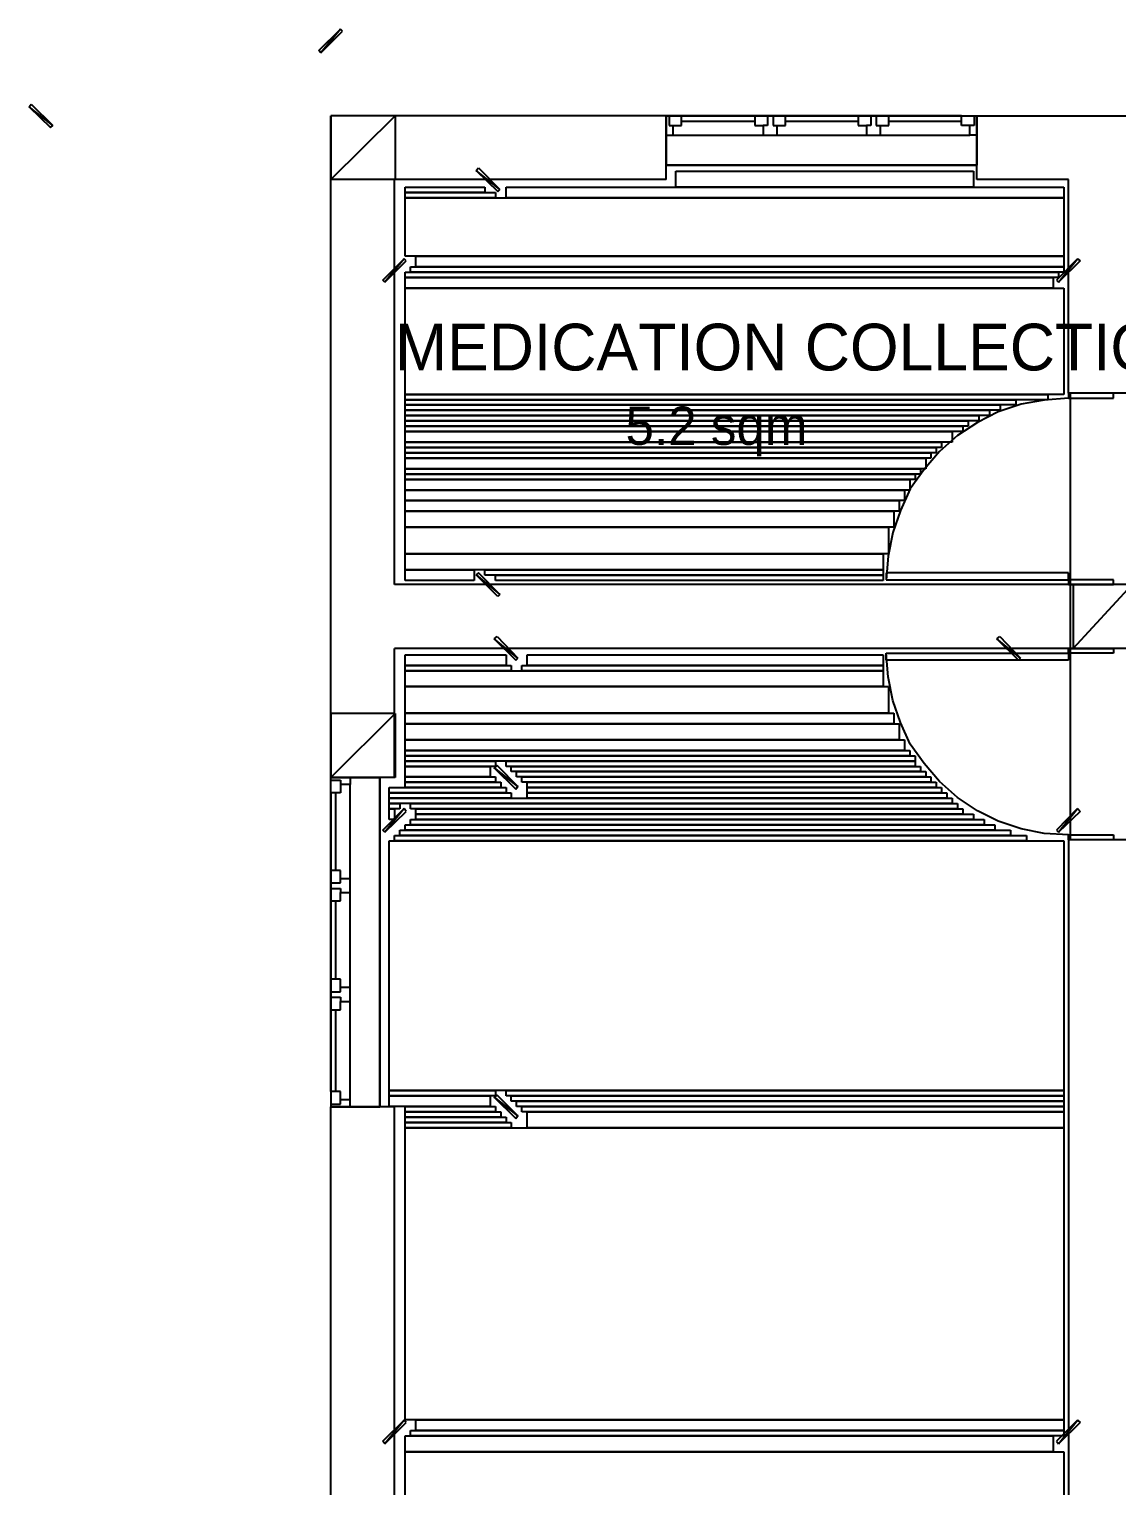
# Model space of a CAD drawing. Header units: millimetres. Extents: x -1419 to 55175, y -17366 to 3110.
# Drawn here: x -1419 to 3700, y -9235 to -2382 of the extents above; entities that cross this region are included whole.
import ezdxf

# ---------------------------------------------------------------- set-up
doc = ezdxf.new("R2010")
doc.units = ezdxf.units.MM
for name, color, linetype in [('COLUMN', 7, 'CONTINUOUS'), ('DOOR-EXISTING', 8, 'CONTINUOUS'), ('OPENING-CASED', 4, 'CONTINUOUS'), ('ROOM-AREA', 8, 'CONTINUOUS'), ('ROOM-TEXT', 7, 'CONTINUOUS'), ('WALL-EXISTING', 7, 'CONTINUOUS'), ('ZONE-COMMON', 8, 'CONTINUOUS'), ('ZONE-PHARMACY', 2, 'CONTINUOUS')]:
    doc.layers.add(name, color=color, linetype=linetype)

msp = doc.modelspace()

# ---------------------------------------------------------------- linework, layer by layer
at = {"layer": 'COLUMN'}
for p, q in [((-55.5, -2482.9), (45.7, -2381.7)), ((45.7, -2381.7), (-45.7, -2492.7)), ((45.7, -2381.7), (-45.7, -2492.7)), ((-45.7, -2492.7), (55.5, -2391.5)), ((55.5, -2391.5), (45.7, -2381.7)), ((-45.7, -2492.7), (-55.5, -2482.9)), ((-1419.3, -2747.2), (-1409.5, -2734.1)), ((-1409.5, -2734.1), (-1308.3, -2835.2)), ((-1308.3, -2835.2), (-1419.3, -2747.2)), ((-1419.3, -2747.2), (-1318.1, -2845)), ((-1308.3, -2835.2), (-1419.3, -2747.2)), ((0, -2789.6), (0, -3089.7)), ((0, -3089.7), (303.4, -2789.6)), ((303.4, -2789.6), (0, -2789.6)), ((0, -3089.7), (303.4, -2789.6)), ((303.4, -2789.6), (303.4, -3089.7)), ((-1318.1, -2845), (-1308.3, -2835.2)), ((685.2, -3047.3), (694.9, -3034.3)), ((796.1, -3135.4), (685.2, -3047.3)), ((685.2, -3047.3), (786.3, -3145.2)), ((796.1, -3135.4), (685.2, -3047.3)), ((694.9, -3034.3), (796.1, -3135.4)), ((303.4, -3089.7), (0, -3089.7)), ((786.3, -3145.2), (796.1, -3135.4)), ((244.7, -3562.8), (345.8, -3461.7)), ((345.8, -3461.7), (254.5, -3572.6)), ((345.8, -3461.7), (254.5, -3572.6)), ((254.5, -3572.6), (355.6, -3471.5)), ((355.6, -3471.5), (345.8, -3461.7)), ((3513.9, -3461.7), (3416, -3562.8)), ((3425.8, -3572.6), (3513.9, -3461.7)), ((3425.8, -3572.6), (3513.9, -3461.7)), ((3526.9, -3471.5), (3425.8, -3572.6)), ((3513.9, -3461.7), (3526.9, -3471.5)), ((254.5, -3572.6), (244.7, -3562.8)), ((3416, -3562.8), (3425.8, -3572.6)), ((694.9, -4939.7), (685.2, -4949.4)), ((685.2, -4949.4), (796.1, -5040.8)), ((685.2, -4949.4), (796.1, -5040.8)), ((786.3, -5050.6), (685.2, -4949.4)), ((796.1, -5040.8), (694.9, -4939.7)), ((3494.3, -4995.1), (3494.3, -5295.3)), ((3494.3, -5295.3), (3771.6, -4995.1)), ((3771.6, -4995.1), (3494.3, -4995.1)), ((3494.3, -5295.3), (3771.6, -4995.1)), ((796.1, -5040.8), (786.3, -5050.6)), ((770, -5249.6), (783, -5239.8)), ((880.9, -5341), (770, -5249.6)), ((770, -5249.6), (871.1, -5350.7)), ((880.9, -5341), (770, -5249.6)), ((783, -5239.8), (880.9, -5341)), ((3135.4, -5249.6), (3148.5, -5239.8)), ((3246.3, -5341), (3135.4, -5249.6)), ((3135.4, -5249.6), (3236.6, -5350.7)), ((3246.3, -5341), (3135.4, -5249.6)), ((3148.5, -5239.8), (3246.3, -5341)), ((871.1, -5350.7), (880.9, -5341)), ((3236.6, -5350.7), (3246.3, -5341)), ((3771.6, -5295.3), (3494.3, -5295.3)), ((0, -5602), (0, -5902.1)), ((0, -5902.1), (303.4, -5602)), ((303.4, -5602), (0, -5602)), ((0, -5902.1), (303.4, -5602)), ((303.4, -5602), (303.4, -5902.1)), ((770, -5856.5), (783, -5846.7)), ((783, -5846.7), (770, -5856.5)), ((880.9, -5944.5), (770, -5856.5)), ((770, -5856.5), (871.1, -5957.6)), ((880.9, -5944.5), (770, -5856.5)), ((770, -5856.5), (880.9, -5944.5)), ((770, -5856.5), (880.9, -5944.5)), ((871.1, -5957.6), (770, -5856.5)), ((783, -5846.7), (880.9, -5944.5)), ((880.9, -5944.5), (783, -5846.7)), ((303.4, -5902.1), (0, -5902.1)), ((871.1, -5957.6), (880.9, -5944.5)), ((880.9, -5944.5), (871.1, -5957.6)), ((244.7, -6150.1), (345.8, -6049)), ((345.8, -6049), (254.5, -6159.9)), ((345.8, -6049), (254.5, -6159.9)), ((254.5, -6159.9), (355.6, -6062)), ((355.6, -6062), (345.8, -6049)), ((3513.9, -6049), (3416, -6150.1)), ((3425.8, -6159.9), (3513.9, -6049)), ((3425.8, -6159.9), (3513.9, -6049)), ((3526.9, -6062), (3425.8, -6159.9)), ((3513.9, -6049), (3526.9, -6062)), ((254.5, -6159.9), (244.7, -6150.1)), ((3416, -6150.1), (3425.8, -6159.9)), ((770, -7406.2), (783, -7396.4)), ((783, -7396.4), (770, -7406.2)), ((783, -7396.4), (880.9, -7494.3)), ((880.9, -7494.3), (783, -7396.4)), ((880.9, -7494.3), (770, -7406.2)), ((770, -7406.2), (871.1, -7507.4)), ((880.9, -7494.3), (770, -7406.2)), ((770, -7406.2), (880.9, -7494.3)), ((770, -7406.2), (880.9, -7494.3)), ((871.1, -7507.4), (770, -7406.2)), ((871.1, -7507.4), (880.9, -7494.3)), ((880.9, -7494.3), (871.1, -7507.4)), ((244.7, -9024.5), (345.8, -8926.6)), ((345.8, -8926.6), (254.5, -9037.5)), ((345.8, -8926.6), (254.5, -9037.5)), ((254.5, -9037.5), (355.6, -8936.4)), ((355.6, -8936.4), (345.8, -8926.6)), ((3513.9, -8926.6), (3416, -9024.5)), ((3425.8, -9037.5), (3513.9, -8926.6)), ((3425.8, -9037.5), (3513.9, -8926.6)), ((3526.9, -8936.4), (3425.8, -9037.5)), ((3513.9, -8926.6), (3526.9, -8936.4)), ((254.5, -9037.5), (244.7, -9024.5)), ((3416, -9024.5), (3425.8, -9037.5))]:
    msp.add_line(p, q, dxfattribs=at)
at = {"layer": 'DOOR-EXISTING'}
for p, q in [((2195.8, -2789.6), (1579.1, -2789.6)), ((1579.1, -2789.6), (2969, -2789.6)), ((1650.9, -2789.6), (1579.1, -2789.6)), ((1579.1, -2789.6), (1579.1, -3021.2)), ((1592.2, -2789.6), (1592.2, -2835.2)), ((1650.9, -2835.2), (1650.9, -2789.6)), ((2124, -2789.6), (1650.9, -2789.6)), ((2068.5, -2789.6), (1996.7, -2789.6)), ((1996.7, -2789.6), (1996.7, -2835.2)), ((2055.5, -2789.6), (2055.5, -2835.2)), ((2140.3, -2789.6), (2068.5, -2789.6)), ((2081.6, -2789.6), (2081.6, -2835.2)), ((2140.3, -2835.2), (2140.3, -2789.6)), ((2969, -2789.6), (2195.8, -2789.6)), ((2740.6, -2789.6), (2267.5, -2789.6)), ((2554.7, -2789.6), (2482.9, -2789.6)), ((2482.9, -2789.6), (2482.9, -2835.2)), ((2541.6, -2789.6), (2541.6, -2835.2)), ((2626.4, -2789.6), (2554.7, -2789.6)), ((2567.7, -2789.6), (2567.7, -2835.2)), ((2626.4, -2835.2), (2626.4, -2789.6)), ((2969, -2835.2), (2969, -2789.6)), ((2969, -2789.6), (3040.8, -2789.6)), ((3027.7, -2789.6), (3027.7, -2835.2)), ((3040.8, -2789.6), (3040.8, -3021.2)), ((1592.2, -2835.2), (1611.7, -2835.2)), ((1611.7, -2880.9), (1611.7, -2835.2)), ((1611.7, -2835.2), (1650.9, -2835.2)), ((1996.7, -2815.7), (1650.9, -2815.7)), ((1996.7, -2835.2), (2035.9, -2835.2)), ((2055.5, -2835.2), (2035.9, -2835.2)), ((2035.9, -2835.2), (2035.9, -2880.9)), ((2081.6, -2835.2), (2101.1, -2835.2)), ((2101.1, -2835.2), (2140.3, -2835.2)), ((2101.1, -2880.9), (2101.1, -2835.2)), ((2482.9, -2815.7), (2140.3, -2815.7)), ((2482.9, -2835.2), (2522, -2835.2)), ((2541.6, -2835.2), (2522, -2835.2)), ((2522, -2835.2), (2522, -2880.9)), ((2567.7, -2835.2), (2587.3, -2835.2)), ((2587.3, -2835.2), (2626.4, -2835.2)), ((2587.3, -2880.9), (2587.3, -2835.2)), ((2969, -2815.7), (2626.4, -2815.7)), ((3008.2, -2835.2), (2969, -2835.2)), ((3008.2, -2880.9), (3008.2, -2835.2)), ((3027.7, -2835.2), (3008.2, -2835.2)), ((1579.1, -2880.9), (1611.7, -2880.9)), ((1611.7, -2880.9), (2163.1, -2880.9)), ((2035.9, -2880.9), (2068.5, -2880.9)), ((2068.5, -2880.9), (2101.1, -2880.9)), ((2101.1, -2880.9), (3008.2, -2880.9)), ((2522, -2880.9), (2554.7, -2880.9)), ((2554.7, -2880.9), (2587.3, -2880.9)), ((3040.8, -2880.9), (3008.2, -2880.9)), ((3040.8, -3021.2), (1579.1, -3021.2)), ((1579.1, -3021.2), (2195.8, -3021.2)), ((2195.8, -3021.2), (3040.8, -3021.2)), ((3471.5, -4094.6), (3471.5, -4117.5)), ((3683.5, -4094.6), (3471.5, -4094.6)), ((3683.5, -4117.5), (3683.5, -4094.6)), ((3249.6, -4146.8), (3141.9, -4182.7)), ((3357.3, -4127.3), (3249.6, -4146.8)), ((3471.5, -4117.5), (3357.3, -4127.3)), ((3471.5, -4117.5), (3683.5, -4117.5)), ((3044.1, -4231.7), (2949.4, -4293.6)), ((3141.9, -4182.7), (3044.1, -4231.7)), ((2949.4, -4293.6), (2864.6, -4368.7)), ((2864.6, -4368.7), (2792.8, -4453.5)), ((2792.8, -4453.5), (2727.6, -4544.9)), ((2727.6, -4544.9), (2681.9, -4646)), ((2681.9, -4646), (2646, -4750.4)), ((2646, -4750.4), (2623.2, -4861.3)), ((2623.2, -4861.3), (2613.4, -4972.3)), ((2613.4, -4939.7), (2613.4, -4972.3)), ((3471.5, -4939.7), (2613.4, -4939.7)), ((2613.4, -4972.3), (3471.5, -4972.3)), ((3471.5, -4972.3), (3471.5, -4939.7)), ((3683.5, -4972.3), (3471.5, -4972.3)), ((3471.5, -4972.3), (3471.5, -4995.1)), ((3471.5, -4995.1), (3683.5, -4995.1)), ((3683.5, -4995.1), (3683.5, -4972.3)), ((2613.4, -5350.7), (2613.4, -5318.1)), ((2613.4, -5318.1), (3471.5, -5318.1)), ((2623.2, -5429), (2613.4, -5318.1)), ((3471.5, -5318.1), (3471.5, -5295.3)), ((3471.5, -5295.3), (3683.5, -5295.3)), ((3683.5, -5318.1), (3471.5, -5318.1)), ((3471.5, -5318.1), (3471.5, -5350.7)), ((3683.5, -5295.3), (3683.5, -5318.1)), ((3471.5, -5350.7), (2613.4, -5350.7)), ((2646, -5540), (2623.2, -5429)), ((2681.9, -5644.4), (2646, -5540)), ((2727.6, -5745.5), (2681.9, -5644.4)), ((2792.8, -5836.9), (2727.6, -5745.5)), ((2864.6, -5921.7), (2792.8, -5836.9)), ((0, -5973.9), (0, -5902.1)), ((0, -5902.1), (231.6, -5902.1)), ((0, -5915.2), (45.7, -5915.2)), ((45.7, -5915.2), (45.7, -5934.8)), ((91.4, -5934.8), (45.7, -5934.8)), ((45.7, -5934.8), (45.7, -5973.9)), ((91.4, -5902.1), (91.4, -5934.8)), ((91.4, -6841.8), (91.4, -5934.8)), ((231.6, -6743.9), (231.6, -5902.1)), ((231.6, -5902.1), (231.6, -7451.9)), ((2949.4, -5996.8), (2864.6, -5921.7)), ((0, -5973.9), (0, -6743.9)), ((0, -7380.1), (0, -5973.9)), ((45.7, -5973.9), (0, -5973.9)), ((22.8, -5973.9), (22.8, -6339.3)), ((3044.1, -6058.7), (2949.4, -5996.8)), ((3141.9, -6107.7), (3044.1, -6058.7)), ((3249.6, -6143.6), (3141.9, -6107.7)), ((3357.3, -6166.4), (3249.6, -6143.6)), ((3471.5, -6172.9), (3357.3, -6166.4)), ((0, -6202.3), (0, -6672.1)), ((3471.5, -6195.8), (3471.5, -6172.9)), ((3471.5, -6172.9), (3683.5, -6172.9)), ((3683.5, -6195.8), (3471.5, -6195.8)), ((3683.5, -6172.9), (3683.5, -6195.8)), ((45.7, -6339.3), (0, -6339.3)), ((0, -6339.3), (0, -6411.1)), ((45.7, -6378.5), (45.7, -6339.3)), ((0, -6398.1), (45.7, -6398.1)), ((0, -6411.1), (0, -6482.9)), ((0, -6424.2), (45.7, -6424.2)), ((45.7, -6398.1), (45.7, -6378.5)), ((91.4, -6378.5), (45.7, -6378.5)), ((45.7, -6424.2), (45.7, -6443.7)), ((91.4, -6411.1), (91.4, -6378.5)), ((91.4, -6443.7), (91.4, -6411.1)), ((0, -6482.9), (45.7, -6482.9)), ((22.8, -6482.9), (22.8, -6851.6)), ((45.7, -6482.9), (45.7, -6443.7)), ((45.7, -6443.7), (91.4, -6443.7)), ((0, -6743.9), (0, -7380.1)), ((91.4, -7419.3), (91.4, -6776.5)), ((231.6, -7451.9), (231.6, -6743.9)), ((0, -6815.7), (0, -7288.8)), ((45.7, -6851.6), (0, -6851.6)), ((0, -6851.6), (0, -6923.3)), ((45.7, -6890.7), (45.7, -6851.6)), ((0, -6910.3), (45.7, -6910.3)), ((45.7, -6910.3), (45.7, -6890.7)), ((91.4, -6890.7), (45.7, -6890.7)), ((91.4, -6923.3), (91.4, -6890.7)), ((0, -6923.3), (0, -6995.1)), ((0, -6936.4), (45.7, -6936.4)), ((45.7, -6936.4), (45.7, -6956)), ((45.7, -6995.1), (45.7, -6956)), ((45.7, -6956), (91.4, -6956)), ((91.4, -6956), (91.4, -6923.3)), ((0, -6995.1), (45.7, -6995.1)), ((22.8, -6995.1), (22.8, -7380.1)), ((45.7, -7380.1), (0, -7380.1)), ((0, -7380.1), (0, -7451.9)), ((45.7, -7419.3), (45.7, -7380.1)), ((0, -7438.8), (45.7, -7438.8)), ((0, -7451.9), (231.6, -7451.9)), ((91.4, -7419.3), (45.7, -7419.3)), ((45.7, -7438.8), (45.7, -7419.3)), ((91.4, -7451.9), (91.4, -7419.3))]:
    msp.add_line(p, q, dxfattribs=at)
at = {"layer": 'OPENING-CASED'}
msp.add_line((3480, -4094.6), (3480, -6195.8), dxfattribs=at)
at = {"layer": 'WALL-EXISTING'}
for p, q in [((0, -5902.1), (0, -2789.6)), ((1579.1, -2789.6), (0, -2789.6)), ((1579.1, -3089.7), (1579.1, -2789.6)), ((3040.8, -2789.6), (4296.9, -2789.6)), ((3040.8, -3089.7), (3040.8, -2789.6)), ((300.2, -4995.1), (300.2, -3089.7)), ((1579.1, -3089.7), (300.2, -3089.7)), ((3471.5, -3089.7), (3040.8, -3089.7)), ((3471.5, -4094.6), (3471.5, -3089.7)), ((3771.6, -4094.6), (3471.5, -4094.6)), ((3771.6, -4995.1), (300.2, -4995.1)), ((300.2, -5902.1), (300.2, -5295.3)), ((3771.6, -5295.3), (300.2, -5295.3)), ((300.2, -5902.1), (0, -5902.1)), ((3771.6, -6195.8), (3471.5, -6195.8)), ((3471.5, -6195.8), (3471.5, -9389.9)), ((0, -10838.5), (0, -7451.9)), ((300.2, -7451.9), (0, -7451.9)), ((300.2, -10838.5), (300.2, -7451.9))]:
    msp.add_line(p, q, dxfattribs=at)
at = {"layer": 'ZONE-COMMON'}
for p, q in [((350, -5325), (825, -5325)), ((350, -5375), (350, -5325)), ((825, -5325), (825, -5375)), ((925, -5325), (2600, -5325)), ((925, -5375), (925, -5325)), ((2600, -5325), (2600, -5375)), ((825, -5375), (350, -5375)), ((350, -5375), (850, -5375)), ((350, -5400), (350, -5375)), ((850, -5400), (350, -5400)), ((350, -5400), (2600, -5400)), ((350, -5475), (350, -5400)), ((850, -5375), (850, -5400)), ((900, -5375), (2600, -5375)), ((900, -5400), (900, -5375)), ((2600, -5400), (900, -5400)), ((2600, -5375), (925, -5375)), ((2600, -5375), (2600, -5400)), ((2600, -5400), (2600, -5475)), ((2600, -5475), (350, -5475)), ((350, -5475), (2625, -5475)), ((350, -5600), (350, -5475)), ((2625, -5475), (2625, -5600)), ((2625, -5600), (350, -5600)), ((350, -5600), (2650, -5600)), ((350, -5650), (350, -5600)), ((2650, -5600), (2650, -5650)), ((2650, -5650), (350, -5650)), ((350, -5650), (2675, -5650)), ((350, -5725), (350, -5650)), ((2675, -5650), (2675, -5725)), ((2675, -5725), (350, -5725)), ((350, -5725), (2700, -5725)), ((350, -5775), (350, -5725)), ((2700, -5725), (2700, -5775)), ((2700, -5775), (350, -5775)), ((350, -5775), (2725, -5775)), ((350, -5800), (350, -5775)), ((2725, -5800), (350, -5800)), ((350, -5800), (2750, -5800)), ((350, -5825), (350, -5800)), ((2750, -5825), (350, -5825)), ((350, -5825), (775, -5825)), ((350, -5850), (350, -5825)), ((775, -5825), (775, -5850)), ((825, -5825), (2750, -5825)), ((825, -5850), (825, -5825)), ((2725, -5775), (2725, -5800)), ((2750, -5800), (2750, -5825)), ((2750, -5825), (2750, -5850)), ((775, -5850), (350, -5850)), ((350, -5850), (750, -5850)), ((350, -5900), (350, -5850)), ((750, -5850), (750, -5900)), ((2750, -5850), (825, -5850)), ((850, -5850), (2775, -5850)), ((850, -5875), (850, -5850)), ((2775, -5875), (850, -5875)), ((875, -5875), (2800, -5875)), ((875, -5900), (875, -5875)), ((2775, -5850), (2775, -5875)), ((2800, -5875), (2800, -5900)), ((275, -5950), (825, -5950)), ((275, -5975), (275, -5950)), ((350, -5900), (775, -5900)), ((350, -5925), (350, -5900)), ((750, -5900), (350, -5900)), ((775, -5925), (350, -5925)), ((350, -5925), (800, -5925)), ((350, -5950), (350, -5925)), ((800, -5950), (350, -5950)), ((775, -5900), (775, -5925)), ((800, -5925), (800, -5950)), ((825, -5950), (825, -5975)), ((2800, -5900), (875, -5900)), ((900, -5900), (2825, -5900)), ((900, -5925), (900, -5900)), ((2825, -5925), (900, -5925)), ((925, -5925), (2850, -5925)), ((925, -5950), (925, -5925)), ((2850, -5950), (925, -5950)), ((925, -5950), (2875, -5950)), ((925, -5975), (925, -5950)), ((2825, -5900), (2825, -5925)), ((2850, -5925), (2850, -5950)), ((2875, -5950), (2875, -5975)), ((825, -5975), (275, -5975)), ((275, -5975), (850, -5975)), ((275, -6000), (275, -5975)), ((850, -6000), (275, -6000)), ((275, -6000), (2925, -6000)), ((275, -6025), (275, -6000)), ((2925, -6025), (275, -6025)), ((275, -6025), (325, -6025)), ((275, -6050), (275, -6025)), ((325, -6025), (325, -6050)), ((375, -6025), (2950, -6025)), ((375, -6050), (375, -6025)), ((850, -5975), (850, -6000)), ((2875, -5975), (925, -5975)), ((925, -5975), (2900, -5975)), ((925, -6000), (925, -5975)), ((2900, -6000), (925, -6000)), ((2900, -5975), (2900, -6000)), ((2925, -6000), (2925, -6025)), ((2950, -6025), (2950, -6050)), ((325, -6050), (275, -6050)), ((275, -6050), (300, -6050)), ((275, -6100), (275, -6050)), ((300, -6050), (300, -6100)), ((2950, -6050), (375, -6050)), ((400, -6050), (2975, -6050)), ((400, -6075), (400, -6050)), ((2975, -6075), (400, -6075)), ((400, -6075), (3025, -6075)), ((400, -6100), (400, -6075)), ((2975, -6050), (2975, -6075)), ((3025, -6075), (3025, -6100)), ((300, -6100), (275, -6100)), ((325, -6150), (3200, -6150)), ((325, -6175), (325, -6150)), ((350, -6125), (3125, -6125)), ((350, -6150), (350, -6125)), ((3125, -6150), (350, -6150)), ((375, -6100), (3075, -6100)), ((375, -6125), (375, -6100)), ((3075, -6125), (375, -6125)), ((3025, -6100), (400, -6100)), ((3075, -6100), (3075, -6125)), ((3125, -6125), (3125, -6150)), ((3200, -6150), (3200, -6175)), ((275, -6200), (3450, -6200)), ((275, -7375), (275, -6200)), ((300, -6175), (3275, -6175)), ((300, -6200), (300, -6175)), ((3275, -6200), (300, -6200)), ((3200, -6175), (325, -6175)), ((3275, -6175), (3275, -6200)), ((3450, -6200), (3450, -7375)), ((3450, -7375), (275, -7375)), ((275, -7375), (775, -7375)), ((275, -7400), (275, -7375)), ((775, -7400), (275, -7400)), ((275, -7400), (750, -7400)), ((275, -7450), (275, -7400)), ((750, -7400), (750, -7450)), ((775, -7375), (775, -7400)), ((825, -7375), (3450, -7375)), ((825, -7400), (825, -7375)), ((3450, -7400), (825, -7400)), ((850, -7400), (3450, -7400)), ((850, -7425), (850, -7400)), ((3450, -7375), (3450, -7400)), ((3450, -7400), (3450, -7425)), ((750, -7450), (275, -7450)), ((350, -7450), (775, -7450)), ((350, -7475), (350, -7450)), ((775, -7450), (775, -7475)), ((3450, -7425), (850, -7425)), ((875, -7425), (3450, -7425)), ((875, -7450), (875, -7425)), ((3450, -7450), (875, -7450)), ((900, -7450), (3450, -7450)), ((900, -7475), (900, -7450)), ((3450, -7425), (3450, -7450)), ((3450, -7450), (3450, -7475)), ((775, -7475), (350, -7475)), ((350, -7475), (800, -7475)), ((350, -7500), (350, -7475)), ((350, -7500), (825, -7500)), ((350, -7525), (350, -7500)), ((800, -7500), (350, -7500)), ((825, -7525), (350, -7525)), ((350, -7525), (850, -7525)), ((350, -7550), (350, -7525)), ((800, -7475), (800, -7500)), ((825, -7500), (825, -7525)), ((850, -7525), (850, -7550)), ((3450, -7475), (900, -7475)), ((925, -7475), (3450, -7475)), ((925, -7550), (925, -7475)), ((3450, -7475), (3450, -7550)), ((850, -7550), (350, -7550)), ((350, -7550), (3450, -7550)), ((350, -8925), (350, -7550)), ((3450, -7550), (925, -7550)), ((3450, -7550), (3450, -8925)), ((3450, -8925), (350, -8925)), ((375, -8975), (3450, -8975)), ((375, -9000), (375, -8975)), ((400, -8925), (3450, -8925)), ((400, -8975), (400, -8925)), ((3450, -8975), (400, -8975)), ((3450, -8925), (3450, -8975)), ((3450, -8975), (3450, -9000)), ((350, -9000), (3400, -9000)), ((350, -9075), (350, -9000)), ((3450, -9000), (375, -9000)), ((3400, -9000), (3400, -9075)), ((350, -9075), (3450, -9075)), ((350, -9325), (350, -9075)), ((3400, -9075), (350, -9075)), ((3450, -9075), (3450, -9325))]:
    msp.add_line(p, q, dxfattribs=at)
at = {"layer": 'ZONE-PHARMACY'}
for p, q in [((1625, -3050), (3025, -3050)), ((1625, -3125), (1625, -3050)), ((3025, -3050), (3025, -3125)), ((350, -3125), (725, -3125)), ((350, -3150), (350, -3125)), ((725, -3150), (350, -3150)), ((350, -3150), (775, -3150)), ((350, -3175), (350, -3150)), ((725, -3125), (725, -3150)), ((775, -3150), (775, -3175)), ((825, -3125), (3450, -3125)), ((825, -3175), (825, -3125)), ((3025, -3125), (1625, -3125)), ((3450, -3125), (3450, -3175)), ((775, -3175), (350, -3175)), ((350, -3175), (3450, -3175)), ((350, -3450), (350, -3175)), ((3450, -3175), (825, -3175)), ((3450, -3175), (3450, -3450)), ((3450, -3450), (350, -3450)), ((400, -3450), (3450, -3450)), ((400, -3500), (400, -3450)), ((3450, -3450), (3450, -3500)), ((350, -3525), (3425, -3525)), ((350, -3550), (350, -3525)), ((3425, -3550), (350, -3550)), ((350, -3550), (3400, -3550)), ((350, -3600), (350, -3550)), ((375, -3500), (3450, -3500)), ((375, -3525), (375, -3500)), ((3450, -3525), (375, -3525)), ((3450, -3500), (400, -3500)), ((3400, -3550), (3400, -3600)), ((3425, -3525), (3425, -3550)), ((3450, -3500), (3450, -3525)), ((350, -3600), (3450, -3600)), ((350, -4100), (350, -3600)), ((3400, -3600), (350, -3600)), ((3450, -3600), (3450, -4100)), ((3450, -4100), (350, -4100)), ((350, -4100), (3375, -4100)), ((350, -4125), (350, -4100)), ((3375, -4100), (3375, -4125)), ((3375, -4125), (350, -4125)), ((350, -4125), (3225, -4125)), ((350, -4150), (350, -4125)), ((3225, -4150), (350, -4150)), ((350, -4150), (3150, -4150)), ((350, -4175), (350, -4150)), ((3150, -4175), (350, -4175)), ((350, -4175), (3100, -4175)), ((350, -4200), (350, -4175)), ((3100, -4175), (3100, -4200)), ((3150, -4150), (3150, -4175)), ((3225, -4125), (3225, -4150)), ((3100, -4200), (350, -4200)), ((350, -4200), (3050, -4200)), ((350, -4225), (350, -4200)), ((3050, -4225), (350, -4225)), ((350, -4225), (3000, -4225)), ((350, -4250), (350, -4225)), ((3000, -4225), (3000, -4250)), ((3050, -4200), (3050, -4225)), ((3000, -4250), (350, -4250)), ((350, -4250), (2975, -4250)), ((350, -4275), (350, -4250)), ((2975, -4275), (350, -4275)), ((350, -4275), (2925, -4275)), ((350, -4325), (350, -4275)), ((2925, -4275), (2925, -4325)), ((2975, -4250), (2975, -4275)), ((2925, -4325), (350, -4325)), ((350, -4325), (2875, -4325)), ((350, -4350), (350, -4325)), ((2875, -4350), (350, -4350)), ((350, -4350), (2850, -4350)), ((350, -4375), (350, -4350)), ((2850, -4375), (350, -4375)), ((350, -4375), (2825, -4375)), ((350, -4400), (350, -4375)), ((2825, -4375), (2825, -4400)), ((2850, -4350), (2850, -4375)), ((2875, -4325), (2875, -4350)), ((2825, -4400), (350, -4400)), ((350, -4400), (2800, -4400)), ((350, -4450), (350, -4400)), ((2800, -4450), (350, -4450)), ((350, -4450), (2775, -4450)), ((350, -4475), (350, -4450)), ((2775, -4450), (2775, -4475)), ((2800, -4400), (2800, -4450)), ((2775, -4475), (350, -4475)), ((350, -4475), (2750, -4475)), ((350, -4500), (350, -4475)), ((2750, -4500), (350, -4500)), ((350, -4500), (2725, -4500)), ((350, -4550), (350, -4500)), ((2725, -4500), (2725, -4550)), ((2750, -4475), (2750, -4500)), ((2725, -4550), (350, -4550)), ((350, -4550), (2700, -4550)), ((350, -4600), (350, -4550)), ((2700, -4550), (2700, -4600)), ((2700, -4600), (350, -4600)), ((350, -4600), (2675, -4600)), ((350, -4650), (350, -4600)), ((2675, -4650), (350, -4650)), ((350, -4650), (2650, -4650)), ((350, -4725), (350, -4650)), ((2650, -4650), (2650, -4725)), ((2675, -4600), (2675, -4650)), ((2650, -4725), (350, -4725)), ((350, -4725), (2625, -4725)), ((350, -4850), (350, -4725)), ((2625, -4725), (2625, -4850)), ((2625, -4850), (350, -4850)), ((350, -4850), (2600, -4850)), ((350, -4925), (350, -4850)), ((2600, -4850), (2600, -4925)), ((2600, -4925), (350, -4925)), ((350, -4925), (675, -4925)), ((350, -4975), (350, -4925)), ((675, -4925), (675, -4975)), ((725, -4925), (2600, -4925)), ((725, -4950), (725, -4925)), ((2600, -4925), (2600, -4950)), ((675, -4975), (350, -4975)), ((2600, -4950), (725, -4950)), ((775, -4950), (2600, -4950)), ((775, -4975), (775, -4950)), ((2600, -4975), (775, -4975)), ((2600, -4950), (2600, -4975))]:
    msp.add_line(p, q, dxfattribs=at)

# ---------------------------------------------------------------- texts
at = {"layer": 'ROOM-AREA'}
msp.add_text('5.2 sqm', height=180, dxfattribs=at).set_placement((1387.5, -4337.5))
at = {"layer": 'ROOM-TEXT'}
msp.add_text('MEDICATION COLLECTION POINT', height=220, dxfattribs=at).set_placement((302.5, -3987.5))

doc.saveas('drawing.dxf')
